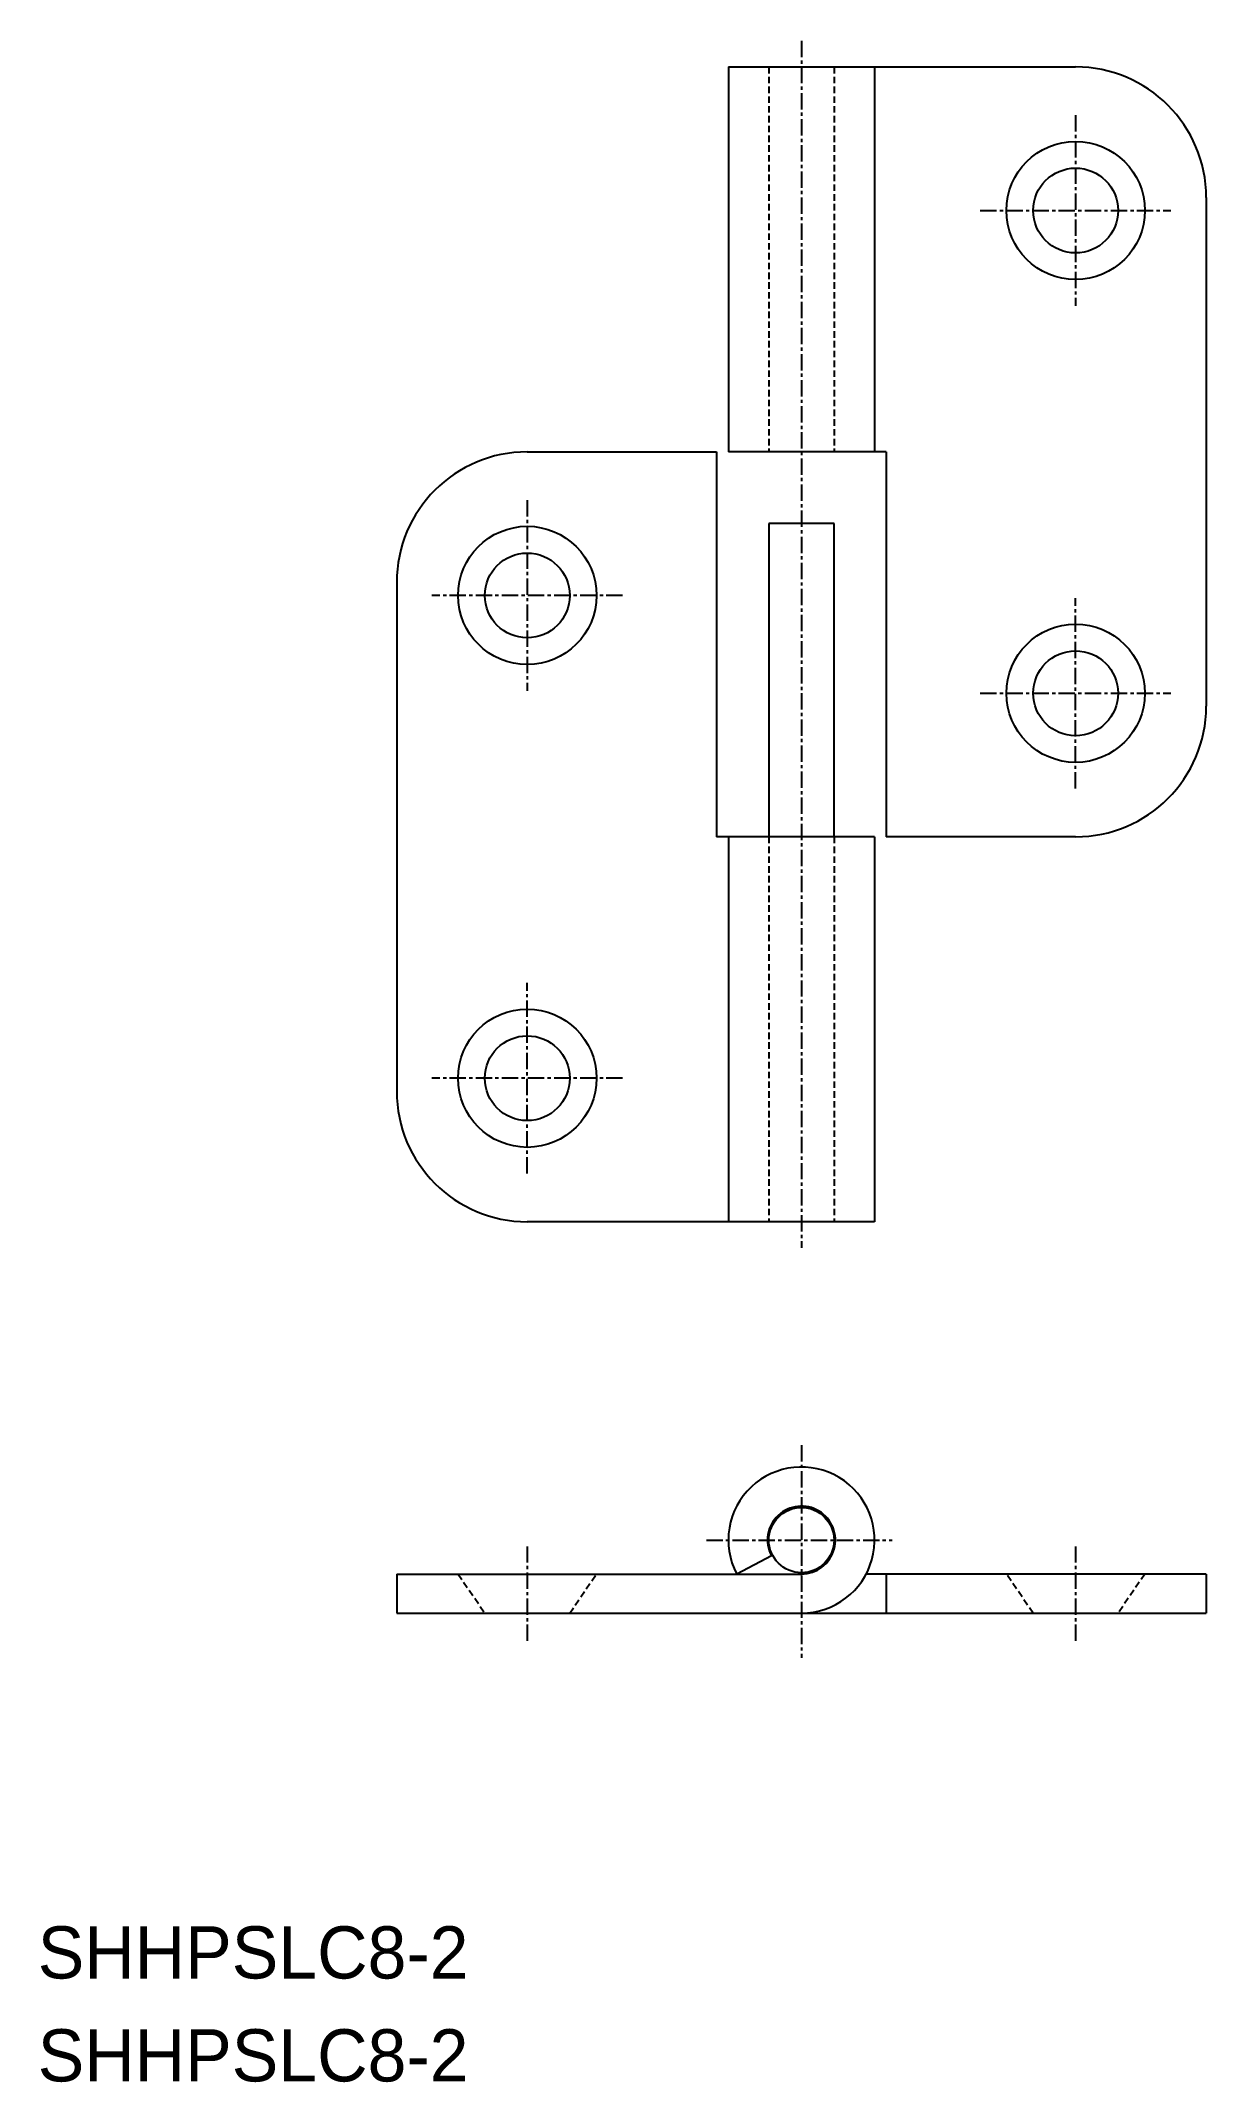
# Model space of a CAD drawing. Extents: x -16257 to -16168, y 576 to 732.
import ezdxf

# ---------------------------------------------------------------- set-up
doc = ezdxf.new("R2010")
doc.units = 0
doc.linetypes.add('CENTER', pattern=[2, 1.25, -0.25, 0.25, -0.25])
doc.linetypes.add('DASHED', pattern=[0.75, 0.5, -0.25])
doc.layers.get('0').update_dxf_attribs({"linetype": 'CONTINUOUS'})
doc.layers.add('CENTER', color=1, linetype='CENTER')

msp = doc.modelspace()

# ---------------------------------------------------------------- linework, layer by layer
at = {"color": 7, "linetype": 'CONTINUOUS'}
for p, q in [((-16204.67, 730.14), (-16178.07, 730.14)), ((-16204.67, 730.14), (-16204.67, 700.64)), ((-16193.47, 730.14), (-16193.47, 700.64)), ((-16168.07, 720.14), (-16168.07, 681.14)), ((-16220.07, 700.64), (-16205.57, 700.64)), ((-16205.57, 700.64), (-16205.57, 671.14)), ((-16192.57, 700.64), (-16204.67, 700.64)), ((-16192.57, 700.64), (-16192.57, 671.14)), ((-16196.57, 695.14), (-16201.57, 695.14)), ((-16201.57, 695.14), (-16201.57, 671.14)), ((-16196.57, 671.14), (-16196.57, 695.14)), ((-16230.07, 690.64), (-16230.07, 651.64)), ((-16193.47, 671.14), (-16205.57, 671.14)), ((-16204.67, 671.14), (-16204.67, 641.64)), ((-16193.47, 671.14), (-16193.47, 641.64)), ((-16178.07, 671.14), (-16192.57, 671.14)), ((-16193.47, 641.64), (-16220.07, 641.64)), ((-16201.37, 616.04), (-16204.03, 614.64)), ((-16230.07, 614.64), (-16230.07, 611.64)), ((-16230.07, 614.64), (-16199.07, 614.64)), ((-16192.57, 614.64), (-16194.11, 614.64)), ((-16192.57, 614.64), (-16192.57, 611.64)), ((-16181.32, 614.64), (-16192.57, 614.64)), ((-16168.07, 614.64), (-16174.82, 614.64)), ((-16168.07, 614.64), (-16168.07, 611.64)), ((-16230.07, 611.64), (-16192.57, 611.64)), ((-16192.57, 611.64), (-16181.32, 611.64)), ((-16174.82, 611.64), (-16168.07, 611.64))]:
    msp.add_line(p, q, dxfattribs=at)
at = {"color": 3, "linetype": 'DASHED'}
for p, q in [((-16201.57, 730.14), (-16201.57, 700.64)), ((-16196.57, 730.14), (-16196.57, 700.64)), ((-16201.57, 671.14), (-16201.57, 641.64)), ((-16196.57, 671.14), (-16196.57, 641.64)), ((-16225.37, 614.64), (-16223.32, 611.64)), ((-16216.82, 611.64), (-16214.77, 614.64)), ((-16181.32, 611.64), (-16183.37, 614.64)), ((-16172.77, 614.64), (-16174.82, 611.64))]:
    msp.add_line(p, q, dxfattribs=at)
at = {"linetype": 'CONTINUOUS'}
for p, q in [((-16174.82, 614.64), (-16181.32, 614.64)), ((-16181.32, 611.64), (-16174.82, 611.64))]:
    msp.add_line(p, q, dxfattribs=at)
at = {"color": 7, "linetype": 'CONTINUOUS'}
for centre, radius in [((-16178.07, 719.14), 5.3), ((-16178.07, 719.14), 3.25), ((-16220.07, 689.64), 5.3), ((-16220.07, 689.64), 3.25), ((-16178.07, 682.14), 5.3), ((-16178.07, 682.14), 3.25), ((-16220.07, 652.64), 5.3), ((-16220.07, 652.64), 3.25), ((-16199.07, 617.24), 2.5)]:
    msp.add_circle(centre, radius, dxfattribs=at)
for centre, radius, start, end in [((-16178.07, 720.14), 10, 0, 90), ((-16220.07, 690.64), 10, 90, 180), ((-16178.07, 681.14), 10, 270, 0), ((-16220.07, 651.64), 10, 180, 270), ((-16199.07, 617.24), 5.6, 270, 207.664), ((-16199.07, 617.24), 2.6, 270, 207.664)]:
    msp.add_arc(centre, radius, start, end, dxfattribs=at)
at = {"layer": 'CENTER', "color": 1, "linetype": 'CENTER'}
for p, q in [((-16199.07, 732.14), (-16199.07, 639.64)), ((-16178.07, 726.44), (-16178.07, 711.84)), ((-16185.37, 719.14), (-16170.77, 719.14)), ((-16220.07, 696.94), (-16220.07, 682.34)), ((-16212.77, 689.64), (-16227.37, 689.64)), ((-16178.07, 674.84), (-16178.07, 689.44)), ((-16185.37, 682.14), (-16170.77, 682.14)), ((-16220.07, 645.34), (-16220.07, 659.94)), ((-16212.77, 652.64), (-16227.37, 652.64)), ((-16199.07, 624.52), (-16199.07, 608.22)), ((-16220.07, 616.76), (-16220.07, 609.34)), ((-16206.35, 617.24), (-16192.12, 617.24)), ((-16178.07, 616.76), (-16178.07, 609.34))]:
    msp.add_line(p, q, dxfattribs=at)

# ---------------------------------------------------------------- texts
at = {"color": 7, "linetype": 'CONTINUOUS'}
for p in [(-16257.57, 583.64), (-16257.57, 575.75)]:
    msp.add_text('SHHPSLC8-2', height=4, dxfattribs=at).set_placement(p)

doc.saveas('drawing.dxf')
